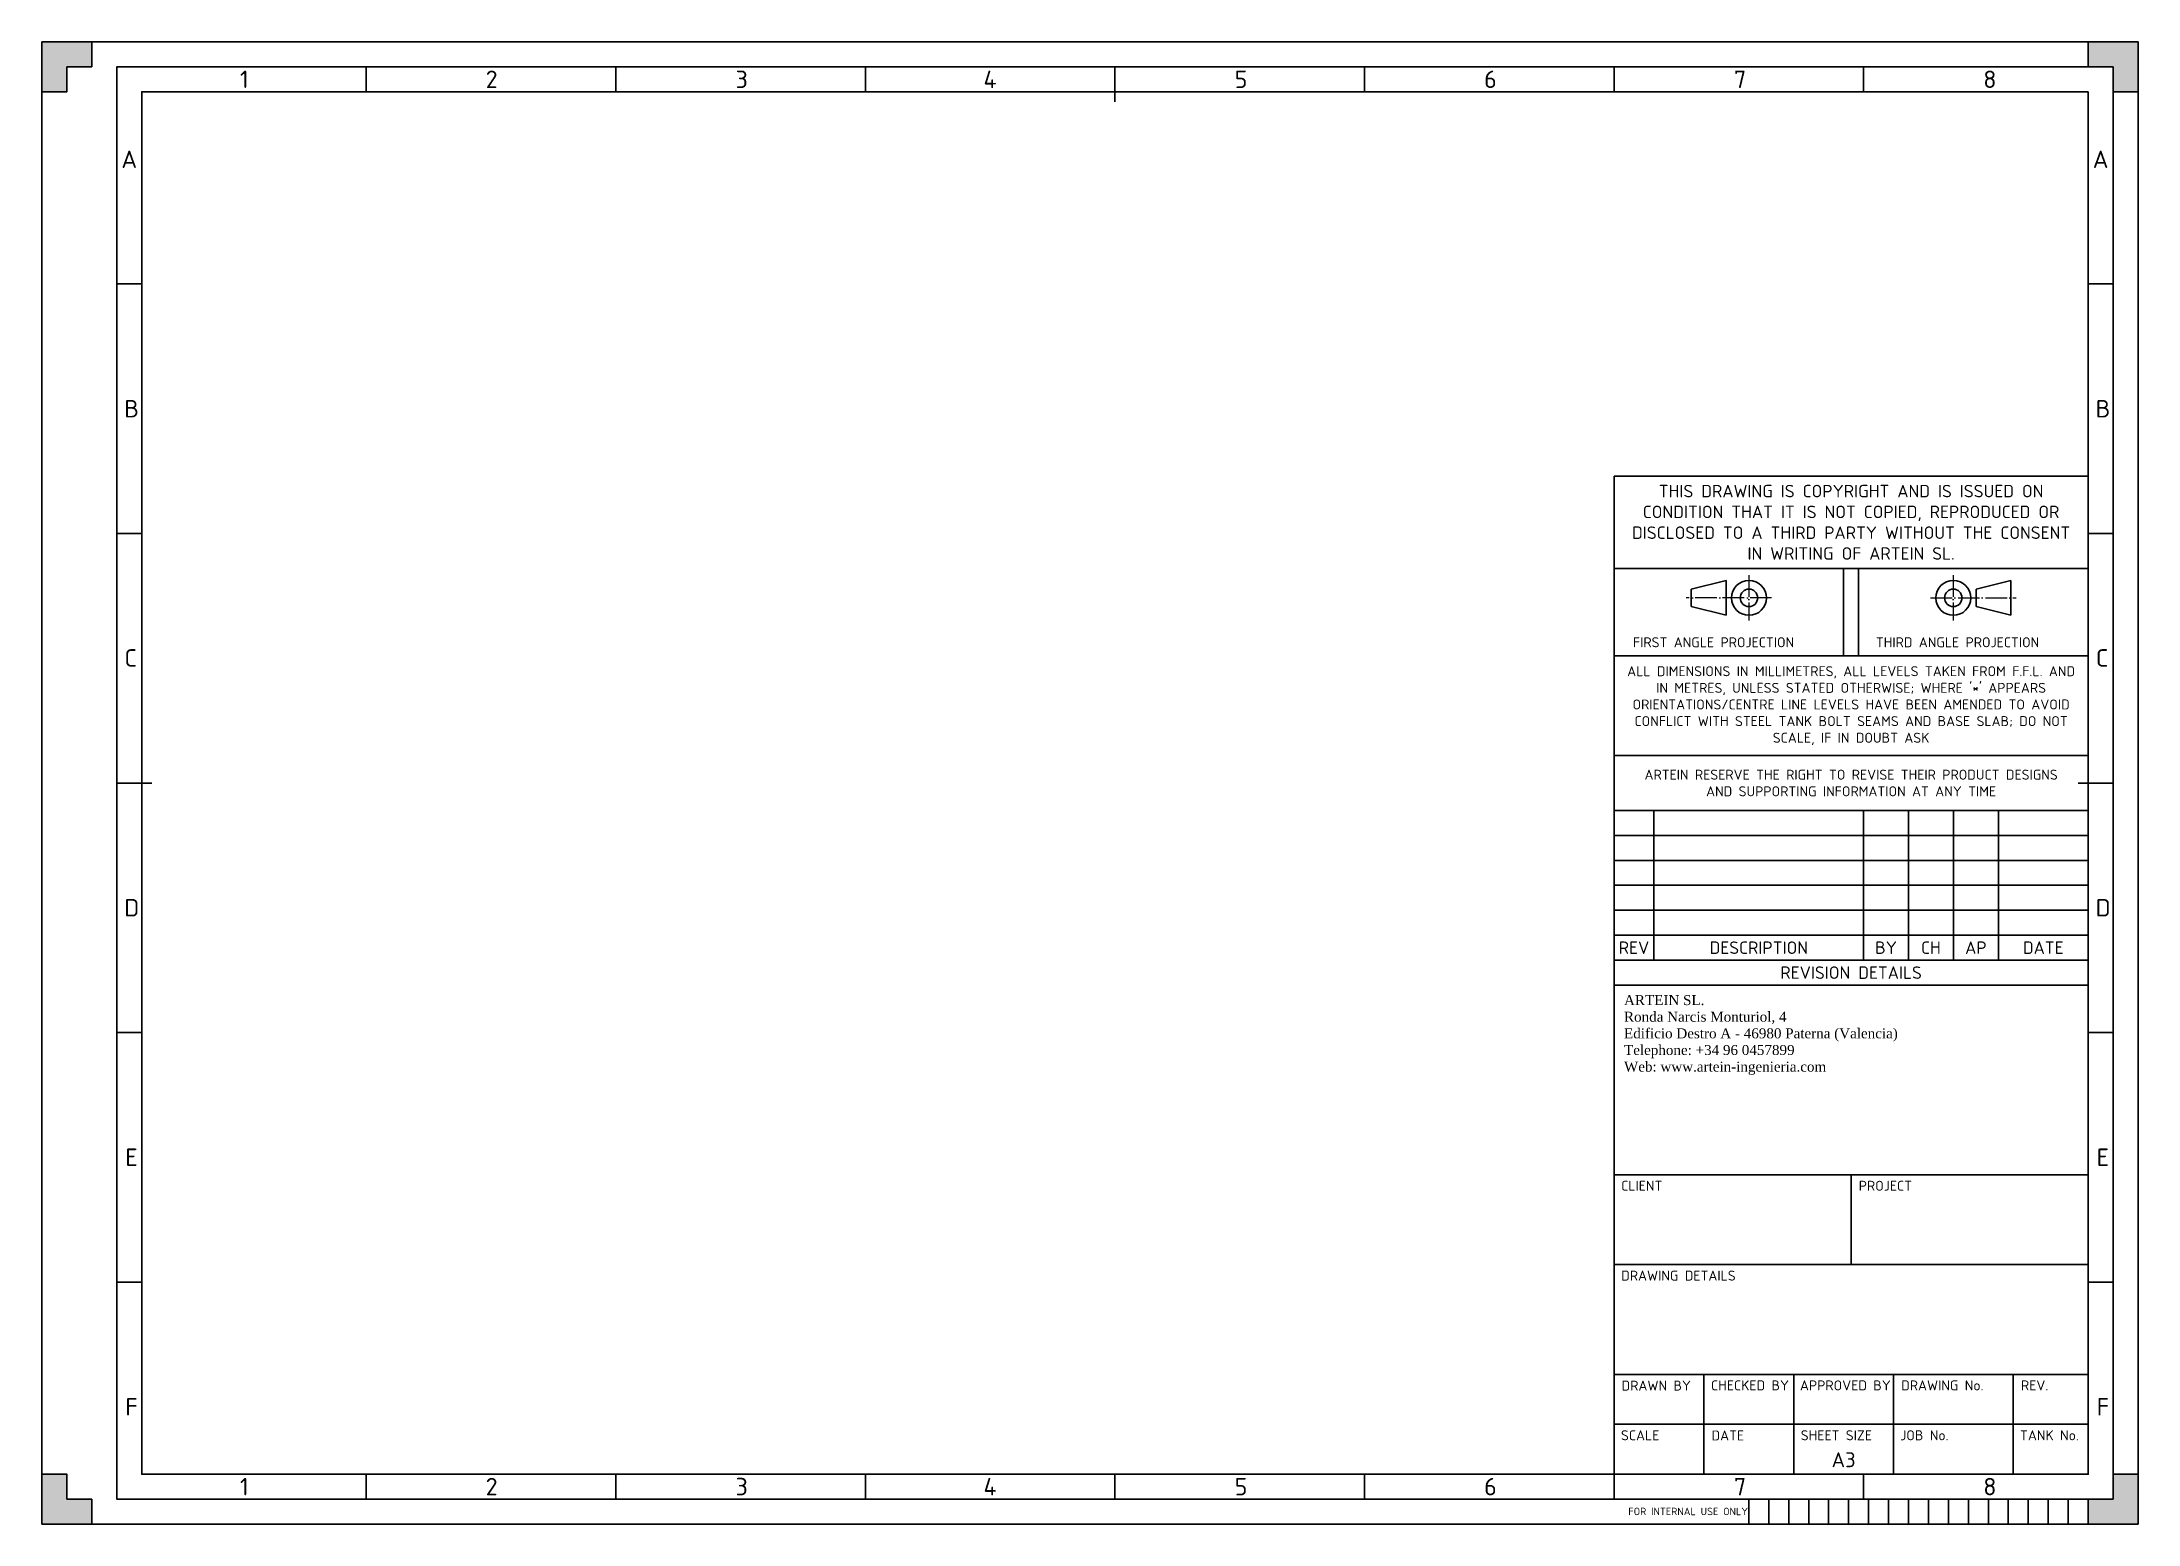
# Model space of a CAD drawing. Header units: millimetres. Extents: x 0 to 420, y 0 to 297.
import ezdxf

# ---------------------------------------------------------------- set-up
doc = ezdxf.new("R2010")
doc.units = ezdxf.units.MM
doc.linetypes.add('Long Dash Dotted', pattern=[11.59, 9.12, -1.14, 0.19, -1.14])
doc.layers.add('X TITLE_FRAME', color=7, linetype='Continuous')
doc.styles.get("Standard").update_dxf_attribs({"font": 'arial.ttf'})
doc.styles.add('TITLE', font='isocpeur.ttf')

# ---------------------------------------------------------------- blocks, each defined once
blk = doc.blocks.new('A$C6CDA00CC')
for p, q in [((0, 200), (-95, 200)), ((0, 181.49), (-95, 181.49)), ((-49, 181.49), (-49, 164)), ((-46, 181.49), (-46, 164)), ((-95, 164), (0, 164)), ((-95, 144), (0, 144)), ((-95, 133), (0, 133)), ((-87, 103), (-87, 133)), ((-45, 103), (-45, 133)), ((-36, 103), (-36, 133)), ((-27, 103), (-27, 133)), ((-18, 103), (-18, 133)), ((-95, 128), (0, 128)), ((-95, 123), (0, 123)), ((-95, 118), (0, 118)), ((-95, 113), (0, 113)), ((-95, 108), (0, 108)), ((-95, 60), (0, 60)), ((-47.5, 60), (-47.5, 42)), ((-95, 42), (0, 42)), ((-95, 20), (0, 20)), ((-95, 0), (-95, 20)), ((-77, 0), (-77, 20)), ((-59, 0), (-59, 20)), ((-39, 0), (-39, 20)), ((-15, 0), (-15, 20)), ((-95, 10), (0, 10))]:
    blk.add_line(p, q)
blk.add_lwpolyline([(-95, 200), (-95, 98), (0, 98), (0, 200)])
for points in [[(-95, 103), (0, 103), (0, 98), (-95, 98)], [(-95, 98), (0, 98), (0, 0), (-95, 0)]]:
    blk.add_lwpolyline(points, close=True)
at = {"layer": 'X TITLE_FRAME'}
for p, q in [((-79.52, 177.35), (-72.52, 179.1)), ((-79.52, 173.85), (-79.52, 177.35)), ((-72.52, 172.1), (-72.52, 179.1)), ((-22.47, 177.35), (-15.47, 179.1)), ((-22.47, 173.85), (-22.47, 177.35)), ((-15.47, 172.1), (-15.47, 179.1)), ((-79.52, 173.85), (-72.52, 172.1)), ((-22.47, 173.85), (-15.47, 172.1))]:
    blk.add_line(p, q, dxfattribs=at)
at = {"layer": 'X TITLE_FRAME', "linetype": 'Long Dash Dotted', "lineweight": 18, "ltscale": 0.473684}
for p, q in [((-67.97, 180.15), (-67.97, 171.05)), ((-27.03, 180.15), (-27.03, 171.05)), ((-63.42, 175.6), (-80.57, 175.6)), ((-31.58, 175.6), (-14.42, 175.6))]:
    blk.add_line(p, q, dxfattribs=at)
at = {"layer": 'X TITLE_FRAME'}
for centre, radius in [((-67.97, 175.6), 3.5), ((-67.97, 175.6), 1.75), ((-27.03, 175.6), 3.5), ((-27.03, 175.6), 1.75)]:
    blk.add_circle(centre, radius, dxfattribs=at)
at = {"insert": (-93, 96), "char_height": 2, "attachment_point": 1}
blk.add_mtext_dynamic_manual_height_columns('{\\fDutch801 Rm BT|b0|i0|c0|p18;ARTEIN SL.\\PRonda Narcis Monturiol, 4\\PEdificio Destro A - 46980 Paterna (Valencia)\\PTelephone: +34 96 0457899\\PWeb: www.artein-ingenieria.com}', width=69.0269, gutter_width=12.5, heights=[0], dxfattribs=at)
at = {"layer": 'X TITLE_FRAME', "color": 7, "char_height": 2.5, "attachment_point": 5, "style": 'TITLE'}
for s, insert, width in [('THIS DRAWING IS COPYRIGHT AND IS ISSUED ON CONDITION THAT IT IS NOT COPIED, REPRODUCED OR DISCLOSED TO A THIRD PARTY WITHOUT THE CONSENT IN WRITING OF ARTEIN SL.', (-47.5, 190.74), 91.211), ('REV', (-91, 105.5), 6.25)]:
    blk.add_mtext(s, dxfattribs=dict(at, insert=insert, width=width))
at = {"layer": 'X TITLE_FRAME', "color": 7, "char_height": 2, "attachment_point": 1}
for s, insert in [('{\\fISOCPEUR|b0|i0|c0|p34;FIRST ANGLE PROJECTION}', (-91.2, 167.7)), ('{\\fISOCPEUR|b0|i0|c0|p34;THIRD ANGLE PROJECTION}', (-42.54, 167.7)), ('\\fISOCPEUR|b0|i0;\\W1.;CLIENT', (-93.57, 58.79)), ('{\\fISOCPEUR|b0|i0|c0|p34;PROJECT}', (-45.97, 58.79)), ('{\\fISOCPEUR|b0|i0|c0|p34;DRAWING DETAILS}', (-93.57, 40.79)), ('\\fISOCPEUR|b0|i0;\\W1.;DRAWN BY', (-93.49, 18.75)), ('\\fISOCPEUR|b0|i0;\\W1.;CHECKED BY', (-75.57, 18.79)), ('\\fISOCPEUR|b0|i0;\\W1.;APPROVED BY', (-57.75, 18.79)), ('{\\fISOCPEUR|b0|i0|c0|p34;DRAWING No.}', (-37.47, 18.79)), ('{\\fISOCPEUR|b0|i0|c0|p34;REV.}', (-13.47, 18.79)), ('\\fISOCPEUR|b0|i0;\\W1.;SCALE', (-93.61, 8.79)), ('\\fISOCPEUR|b0|i0;\\W1.;DATE', (-75.47, 8.75)), ('\\fISOCPEUR|b0|i0;\\W1.;SHEET SIZE', (-57.59, 8.79)), ('\\fISOCPEUR|b0|i0;\\W1.;JOB No.', (-37.65, 8.79)), ('{\\fISOCPEUR|b0|i0|c0|p34;TANK No.}', (-13.65, 8.79))]:
    blk.add_mtext(s, dxfattribs=dict(at, insert=insert))
at = {"layer": 'X TITLE_FRAME', "char_height": 2, "attachment_point": 5, "style": 'TITLE'}
for s, insert, width in [("\\pxsm1;ALL DIMENSIONS IN MILLIMETRES, ALL LEVELS TAKEN FROM F.F.L. AND IN METRES, UNLESS STATED OTHERWISE; WHERE '{\\C1;*}' APPEARS ORIENTATIONS/CENTRE LINE LEVELS HAVE BEEN AMENDED TO AVOID CONFLICT WITH STEEL TANK BOLT SEAMS AND BASE SLAB; DO NOT SCALE, IF IN DOUBT ASK", (-47.5, 154), 92.5904), ('\\pxsm1;ARTEIN RESERVE THE RIGHT TO REVISE THEIR PRODUCT DESIGNS AND SUPPORTING INFORMATION AT ANY TIME', (-47.5, 138.5), 84.214)]:
    blk.add_mtext(s, dxfattribs=dict(at, insert=insert, width=width))
at = {"layer": 'X TITLE_FRAME', "color": 7, "char_height": 2.5, "attachment_point": 5, "style": 'TITLE'}
for s, insert in [('DESCRIPTION', (-66, 105.5)), ('BY', (-40.5, 105.5)), ('\\fISOCPEUR|b0|i0;\\W1.;CH', (-31.5, 105.5)), ('\\fISOCPEUR|b0|i0;\\W1.;AP', (-22.5, 105.5)), ('\\fISOCPEUR|b0|i0;\\W1.;DATE', (-9, 105.5)), ('REVISION DETAILS', (-47.5, 100.5))]:
    blk.add_mtext(s, dxfattribs=dict(at, insert=insert))

msp = doc.modelspace()

# ---------------------------------------------------------------- hatches: boundary and pattern name
h = msp.add_hatch(color=256)
h.dxf.hatch_style = 1
h.paths.add_polyline_path([(5, 292), (10, 292), (10, 297), (0, 297), (0, 287), (5, 287)])
h = msp.add_hatch(color=256)
h.dxf.hatch_style = 1
h.paths.add_polyline_path([(415, 292), (415, 287), (420, 287), (420, 297), (410, 297), (410, 292)])
h = msp.add_hatch(color=256)
h.dxf.hatch_style = 1
h.paths.add_polyline_path([(5, 5), (5, 10), (0, 10), (0, 0), (10, 0), (10, 5)])
h = msp.add_hatch(color=256)
h.dxf.hatch_style = 1
h.paths.add_polyline_path([(415, 5), (410, 5), (410, 0), (420, 0), (420, 10), (415, 10)])

# ---------------------------------------------------------------- linework, layer by layer
for p, q in [((65, 287), (65, 292)), ((115, 287), (115, 292)), ((165, 287), (165, 292)), ((215, 285), (215, 292)), ((265, 287), (265, 292)), ((315, 287), (315, 292)), ((365, 287), (365, 292)), ((20, 248.5), (15, 248.5)), ((410, 248.5), (415, 248.5)), ((20, 198.5), (15, 198.5)), ((410, 198.5), (415, 198.5)), ((22, 148.5), (15, 148.5)), ((408, 148.5), (415, 148.5)), ((20, 98.5), (15, 98.5)), ((410, 98.5), (415, 98.5)), ((20, 48.5), (15, 48.5)), ((410, 48.5), (415, 48.5)), ((65, 5), (65, 10)), ((115, 5), (115, 10)), ((165, 5), (165, 10)), ((215, 5), (215, 10)), ((265, 5), (265, 10)), ((315, 5), (315, 10)), ((365, 5), (365, 10))]:
    msp.add_line(p, q)
for points in [[(420, 297), (0, 297), (0, 0), (420, 0)], [(10, 292), (10, 297), (0, 297), (0, 287), (5, 287), (5, 292), (10, 292)], [(410, 292), (410, 297), (420, 297), (420, 287), (415, 287), (415, 292), (410, 292)], [(415, 292), (15, 292), (15, 5), (415, 5)], [(410, 287), (20, 287), (20, 10), (410, 10)], [(10, 5), (10, 0), (0, 0), (0, 10), (5, 10), (5, 5), (10, 5)], [(410, 5), (410, 0), (420, 0), (420, 10), (415, 10), (415, 5), (410, 5)]]:
    msp.add_lwpolyline(points, close=True)
at = {"layer": 'X TITLE_FRAME'}
for p, q in [((342, 0), (342, 5)), ((346, 0), (346, 5)), ((350, 0), (350, 5)), ((354, 0), (354, 5)), ((358, 0), (358, 5)), ((362, 0), (362, 5)), ((366, 0), (366, 5)), ((370, 0), (370, 5)), ((374, 0), (374, 5)), ((378, 0), (378, 5)), ((382, 0), (382, 5)), ((386, 0), (386, 5)), ((390, 0), (390, 5)), ((394, 0), (394, 5)), ((398, 0), (398, 5)), ((402, 0), (402, 5)), ((406, 0), (406, 5))]:
    msp.add_line(p, q, dxfattribs=at)

# ---------------------------------------------------------------- block references
msp.add_blockref('A$C6CDA00CC', (410, 10))

# ---------------------------------------------------------------- texts
at = {"insert": (361, 12.89), "char_height": 3, "attachment_point": 5}
msp.add_mtext_dynamic_manual_height_columns('{\\fISOCPEUR|b0|i0|c0|p34;A3}', width=12.1271, gutter_width=12.5, heights=[0], dxfattribs=at)
at = {"layer": 'X TITLE_FRAME', "color": 7, "attachment_point": 1}
for s, insert, char_height in [('\\fISOCPEUR|b0|i0;\\W1.;1', (39.68, 291.26), 3.5), ('\\fISOCPEUR|b0|i0;\\W1.;2', (88.92, 291.26), 3.5), ('\\fISOCPEUR|b0|i0;\\W1.;3', (138.99, 291.26), 3.5), ('\\fISOCPEUR|b0|i0;\\W1.;4', (188.66, 291.25), 3.5), ('\\fISOCPEUR|b0|i0;\\W1.;5', (238.99, 291.25), 3.5), ('\\fISOCPEUR|b0|i0;\\W1.;6', (288.97, 291.26), 3.5), ('\\fISOCPEUR|b0|i0;\\W1.;7', (339.02, 291.25), 3.5), ('\\fISOCPEUR|b0|i0;\\W1.;8', (388.98, 291.26), 3.5), ('\\fISOCPEUR|b0|i0;\\W1.;A', (15.92, 275.25), 3.5), ('\\fISOCPEUR|b0|i0;\\W1.;A', (410.92, 275.25), 3.5), ('\\fISOCPEUR|b0|i0;\\W1.;B', (16.48, 225.25), 3.5), ('\\fISOCPEUR|b0|i0;\\W1.;B', (411.48, 225.25), 3.5), ('\\fISOCPEUR|b0|i0;\\W1.;C', (16.53, 175.31), 3.5), ('\\fISOCPEUR|b0|i0;\\W1.;C', (411.53, 175.31), 3.5), ('\\fISOCPEUR|b0|i0;\\W1.;D', (16.49, 125.25), 3.5), ('\\fISOCPEUR|b0|i0;\\W1.;D', (411.49, 125.25), 3.5), ('\\fISOCPEUR|b0|i0;\\W1.;E', (16.68, 75.25), 3.5), ('\\fISOCPEUR|b0|i0;\\W1.;E', (411.68, 75.25), 3.5), ('\\fISOCPEUR|b0|i0;\\W1.;F', (16.7, 25.25), 3.5), ('\\fISOCPEUR|b0|i0;\\W1.;F', (411.7, 25.25), 3.5), ('\\fISOCPEUR|b0|i0;\\W1.;1', (39.68, 9.26), 3.5), ('\\fISOCPEUR|b0|i0;\\W1.;2', (88.92, 9.26), 3.5), ('\\fISOCPEUR|b0|i0;\\W1.;3', (138.99, 9.26), 3.5), ('\\fISOCPEUR|b0|i0;\\W1.;4', (188.66, 9.25), 3.5), ('\\fISOCPEUR|b0|i0;\\W1.;5', (238.99, 9.25), 3.5), ('\\fISOCPEUR|b0|i0;\\W1.;6', (288.97, 9.26), 3.5), ('\\fISOCPEUR|b0|i0;\\W1.;7', (339.02, 9.25), 3.5), ('\\fISOCPEUR|b0|i0;\\W1.;8', (388.98, 9.26), 3.5), ('\\fISOCPEUR|b0|i0;\\W1.;FOR INTERNAL USE ONLY', (317.86, 3.28), 1.4986)]:
    msp.add_mtext(s, dxfattribs=dict(at, insert=insert, char_height=char_height))

doc.saveas('drawing.dxf')
